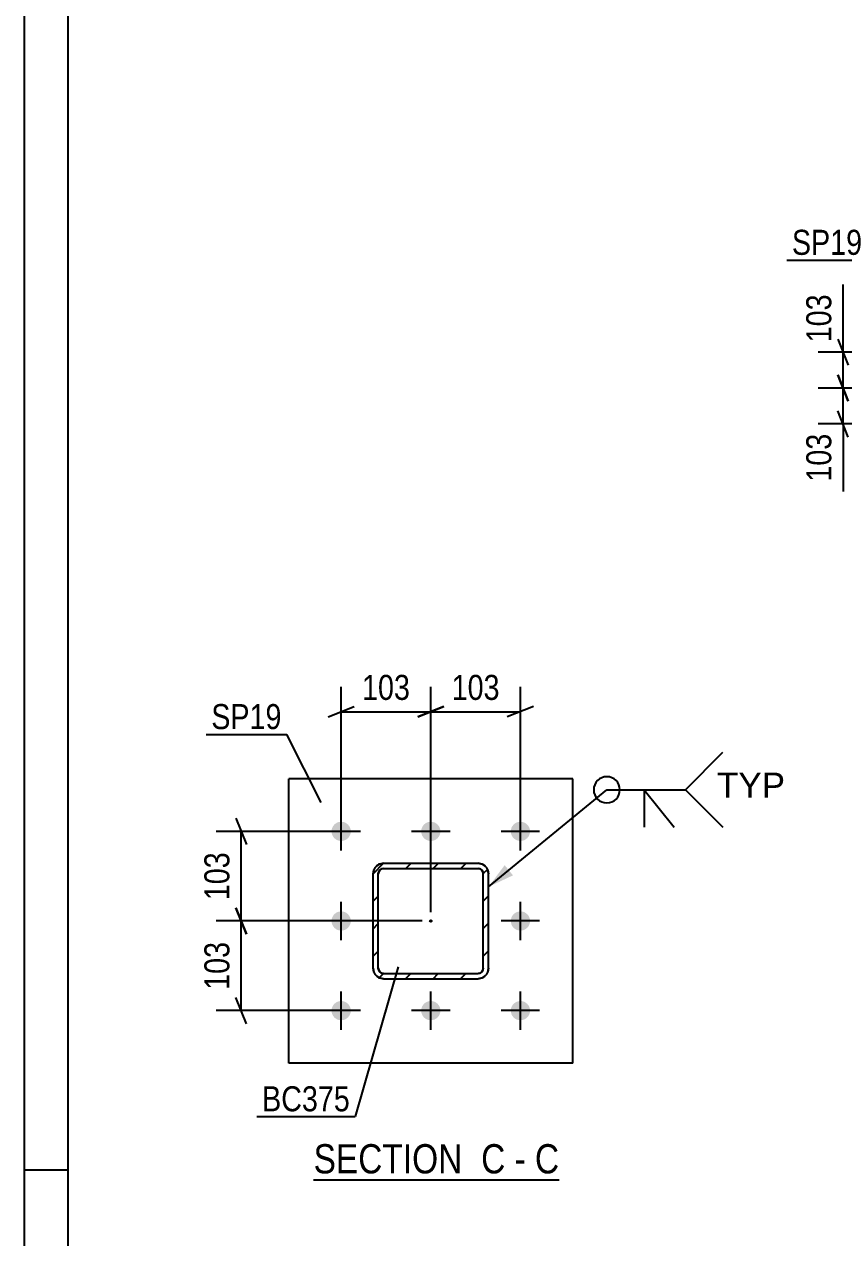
# Model space of a CAD drawing. Header units: millimetres. Extents: x 0 to 841, y 0 to 594.
# Drawn here: x 0 to 93.7, y 141.3 to 280 of the extents above; entities that cross this region are included whole.
import ezdxf

# ---------------------------------------------------------------- set-up
doc = ezdxf.new("R2010")
doc.units = ezdxf.units.MM
doc.linetypes.add('DXK_LINE_DOT2', pattern=[3.9198, 1.9599, -1.9599])
doc.linetypes.add('DXK_LINE_DOT3', pattern=[5.9187, 2.979, -0.9799, 0.9799, -0.9799])
doc.styles.add('Arial', font='ARIAL.TTF', dxfattribs={"height": 0.2})
doc.styles.add('Arial Narrow', font='ARIALN.TTF', dxfattribs={"height": 0.2})

# ---------------------------------------------------------------- blocks, each defined once
blk = doc.blocks.new('Unknown-318889060-1133')
at = {"color": 5, "linetype": 'Continuous'}
for p, q in [((0, 594), (0, 0)), ((5, 589), (5, 5)), ((5, 149), (0, 149))]:
    blk.add_line(p, q, dxfattribs=at)
blk = doc.blocks.new('Unknown-318889060-13 - 15324')
at = {"color": 6, "linetype": 'Continuous'}
blk.add_line((33.09, 147.87), (61.16, 147.87), dxfattribs=at)
at = {"color": 0, "linetype": 'Continuous'}
for points in [[(51.2, 148.62), (51.2, 152.12), (33.09, 152.12), (33.09, 148.62)], [(55.02, 148.62), (55.02, 152.12), (52.25, 152.12), (52.25, 148.62)], [(57.35, 148.62), (57.35, 152.12), (56.07, 152.12), (56.07, 148.62)], [(61.16, 148.62), (61.16, 152.12), (58.4, 152.12), (58.4, 148.62)]]:
    blk.add_wipeout(points, dxfattribs=at)
at = {"color": 7, "linetype": 'Continuous', "style": 'Arial Narrow'}
for s, p in [('SECTION ', (33.09, 148.62)), ('C', (52.25, 148.62)), ('C', (58.4, 148.62)), ('-', (56.07, 148.62))]:
    blk.add_text(s, height=3.34, dxfattribs=at).set_placement(p)
blk = doc.blocks.new('Part-318889060-15340 - 15324')
at = {"linetype": 'Continuous'}
h = blk.add_hatch(dxfattribs=at)
h.set_pattern_fill('', scale=0.7, style=0, pattern_type=0)
h.set_pattern_definition([(45, (41.093, 184.0804), (-1.57154, 1.57154), [])])
h.paths.add_polyline_path([(51.89, 184.08), (41.09, 184.08), (40.63, 183.99), (40.24, 183.73), (39.98, 183.34), (39.89, 182.88), (39.89, 172.08), (39.98, 171.62), (40.24, 171.23), (40.63, 170.97), (41.09, 170.88), (51.89, 170.88), (52.35, 170.97), (52.74, 171.23), (53, 171.62), (53.09, 172.08), (53.09, 182.88), (53, 183.34), (52.74, 183.73), (52.35, 183.99)])
h.paths.add_polyline_path([(52.45, 183.11), (52.49, 182.88), (52.49, 172.08), (52.45, 171.85), (52.32, 171.66), (52.12, 171.53), (51.89, 171.48), (41.09, 171.48), (40.86, 171.53), (40.67, 171.66), (40.54, 171.85), (40.49, 172.08), (40.49, 182.88), (40.54, 183.11), (40.67, 183.3), (40.86, 183.43), (41.09, 183.48), (51.89, 183.48), (52.12, 183.43), (52.32, 183.3)])
blk.add_hatch(color=246, dxfattribs=at).paths.add_polyline_path([(46.49, 177.38, -1), (46.49, 177.58, -1)])
at = {"color": 7, "linetype": 'DXK_LINE_DOT2'}
for p, q in [((39.89, 182.88), (39.98, 183.34)), ((40.67, 183.3), (40.54, 183.11)), ((40.63, 183.99), (41.09, 184.08)), ((40.86, 183.43), (40.67, 183.3)), ((41.09, 183.48), (40.86, 183.43)), ((41.09, 184.08), (51.89, 184.08)), ((41.09, 183.48), (51.89, 183.48)), ((51.89, 184.08), (52.35, 183.99)), ((52.12, 183.43), (51.89, 183.48)), ((52.32, 183.3), (52.12, 183.43)), ((52.45, 183.11), (52.32, 183.3)), ((53, 183.34), (53.09, 182.88)), ((39.89, 172.08), (39.89, 182.88)), ((40.54, 183.11), (40.49, 182.88)), ((40.49, 172.08), (40.49, 182.88)), ((52.49, 182.88), (52.45, 183.11)), ((52.49, 172.08), (52.49, 182.88)), ((53.09, 172.08), (53.09, 182.88)), ((39.98, 171.62), (39.89, 172.08)), ((40.49, 172.08), (40.54, 171.85)), ((52.45, 171.85), (52.49, 172.08)), ((53.09, 172.08), (53, 171.62)), ((40.54, 171.85), (40.67, 171.66)), ((41.09, 170.88), (40.63, 170.97)), ((40.67, 171.66), (40.86, 171.53)), ((40.86, 171.53), (41.09, 171.48)), ((41.09, 171.48), (51.89, 171.48)), ((41.09, 170.88), (51.89, 170.88)), ((51.89, 171.48), (52.12, 171.53)), ((52.35, 170.97), (51.89, 170.88)), ((52.12, 171.53), (52.32, 171.66)), ((52.32, 171.66), (52.45, 171.85))]:
    blk.add_line(p, q, dxfattribs=at)
at = {"color": 2, "linetype": 'Continuous'}
for p, q in [((39.98, 183.34), (39.89, 182.88)), ((40.54, 183.11), (40.67, 183.3)), ((41.09, 184.08), (40.63, 183.99)), ((40.67, 183.3), (40.86, 183.43)), ((40.86, 183.43), (41.09, 183.48)), ((41.09, 184.08), (51.89, 184.08)), ((41.09, 183.48), (51.89, 183.48)), ((52.35, 183.99), (51.89, 184.08)), ((51.89, 183.48), (52.12, 183.43)), ((52.12, 183.43), (52.32, 183.3)), ((52.32, 183.3), (52.45, 183.11)), ((53.09, 182.88), (53, 183.34)), ((39.89, 172.08), (39.89, 182.88)), ((40.49, 182.88), (40.54, 183.11)), ((40.49, 172.08), (40.49, 182.88)), ((52.45, 183.11), (52.49, 182.88)), ((52.49, 172.08), (52.49, 182.88)), ((53.09, 172.08), (53.09, 182.88)), ((39.89, 172.08), (39.98, 171.62)), ((40.54, 171.85), (40.49, 172.08)), ((52.49, 172.08), (52.45, 171.85)), ((53, 171.62), (53.09, 172.08)), ((40.67, 171.66), (40.54, 171.85)), ((40.63, 170.97), (41.09, 170.88)), ((40.86, 171.53), (40.67, 171.66)), ((41.09, 171.48), (40.86, 171.53)), ((41.09, 171.48), (51.89, 171.48)), ((41.09, 170.88), (51.89, 170.88)), ((52.12, 171.53), (51.89, 171.48)), ((51.89, 170.88), (52.35, 170.97)), ((52.32, 171.66), (52.12, 171.53)), ((52.45, 171.85), (52.32, 171.66))]:
    blk.add_line(p, q, dxfattribs=at)
at = {"color": 7, "linetype": 'DXK_LINE_DOT3'}
blk.add_line((46.49, 177.48), (46.49, 177.48), dxfattribs=at)
at = {"color": 246, "linetype": 'DXK_LINE_DOT2'}
blk.add_line((46.49, 177.48), (46.49, 177.48), dxfattribs=at)
at = {"color": 246, "linetype": 'Continuous'}
blk.add_circle((46.49, 177.48), 0.1, dxfattribs=at)
at = {"color": 7, "linetype": 'DXK_LINE_DOT2'}
for centre, start, end in [((41.09, 182.88), 112.5, 157.5), ((51.89, 182.88), 22.5, 67.5), ((41.09, 172.08), 202.5, 247.5), ((51.89, 172.08), 292.5, 337.5)]:
    blk.add_arc(centre, 1.2, start, end, dxfattribs=at)
at = {"color": 2, "linetype": 'Continuous'}
for centre, start, end in [((41.09, 182.88), 112.5, 157.5), ((51.89, 182.88), 22.5, 67.5), ((41.09, 172.08), 202.5, 247.5), ((51.89, 172.08), 292.5, 337.5)]:
    blk.add_arc(centre, 1.2, start, end, dxfattribs=at)
blk = doc.blocks.new('Part-318889060-15342 - 15324')
at = {"color": 2, "linetype": 'Continuous'}
for p, q in [((62.74, 193.73), (30.24, 193.73)), ((30.24, 161.23), (30.24, 193.73)), ((62.74, 161.23), (62.74, 193.73)), ((62.74, 161.23), (30.24, 161.23))]:
    blk.add_line(p, q, dxfattribs=at)
blk = doc.blocks.new('Bolt-318889060-15450 - 15324')
at = {"linetype": 'Continuous'}
for points in [[(36.24, 186.63, -1), (36.24, 188.83, -1)], [(46.49, 186.63, -1), (46.49, 188.83, -1)], [(56.74, 186.63, -1), (56.74, 188.83, -1)], [(36.24, 176.38, -1), (36.24, 178.58, -1)], [(56.74, 176.38, -1), (56.74, 178.58, -1)], [(36.24, 166.13, -1), (36.24, 168.33, -1)], [(46.49, 166.13, -1), (46.49, 168.33, -1)], [(56.74, 166.13, -1), (56.74, 168.33, -1)]]:
    blk.add_hatch(color=1, dxfattribs=at).paths.add_polyline_path(points)
at = {"color": 1, "linetype": 'Continuous'}
for p, q in [((36.24, 185.53), (36.24, 189.93)), ((46.49, 185.53), (46.49, 189.93)), ((56.74, 185.53), (56.74, 189.93)), ((38.44, 187.73), (34.04, 187.73)), ((48.69, 187.73), (44.29, 187.73)), ((58.94, 187.73), (54.54, 187.73)), ((36.24, 175.28), (36.24, 179.68)), ((56.74, 175.28), (56.74, 179.68)), ((38.44, 177.48), (34.04, 177.48)), ((58.94, 177.48), (54.54, 177.48)), ((36.24, 165.03), (36.24, 169.43)), ((46.49, 165.03), (46.49, 169.43)), ((56.74, 165.03), (56.74, 169.43)), ((38.44, 167.23), (34.04, 167.23)), ((48.69, 167.23), (44.29, 167.23)), ((58.94, 167.23), (54.54, 167.23))]:
    blk.add_line(p, q, dxfattribs=at)
blk = doc.blocks.new('StraightDimension-318889060-3740 - 3381')
at = {"color": 7, "linetype": 'Continuous'}
for p, q in [((93.64, 242.52), (93.64, 250.26)), ((93.64, 242.52), (93.64, 250.26)), ((93.04, 244.02), (94.24, 241.02)), ((99.74, 242.52), (90.79, 242.52)), ((93.64, 238.42), (93.64, 242.52)), ((94.24, 236.92), (93.04, 239.92)), ((99.33, 238.42), (90.79, 238.42))]:
    blk.add_line(p, q, dxfattribs=at)
at = {"color": 0}
blk.add_wipeout([(92.89, 249.73), (88.69, 249.73), (88.69, 243.05), (92.89, 243.05)], dxfattribs=at)
at = {"color": 3, "style": 'Arial Narrow'}
blk.add_text('103', height=2.863, rotation=90.0002, dxfattribs=at).set_placement((92.29, 243.65))
blk = doc.blocks.new('StraightDimension-318889060-3748 - 3381')
at = {"color": 7, "linetype": 'Continuous'}
for p, q in [((93.04, 239.92), (94.24, 236.92)), ((99.33, 238.42), (90.79, 238.42)), ((93.64, 234.32), (93.64, 238.42)), ((94.24, 232.82), (93.04, 235.82)), ((99.74, 234.32), (90.79, 234.32)), ((93.64, 234.32), (93.64, 226.59)), ((93.64, 234.32), (93.64, 226.59))]:
    blk.add_line(p, q, dxfattribs=at)
at = {"color": 0}
blk.add_wipeout([(92.89, 233.8), (88.69, 233.8), (88.69, 227.12), (92.89, 227.12)], dxfattribs=at)
at = {"color": 3, "style": 'Arial Narrow'}
blk.add_text('103', height=2.863, rotation=90.0002, dxfattribs=at).set_placement((92.29, 227.72))
blk = doc.blocks.new('StraightDimension-318889060-15706 - 15324')
at = {"color": 7, "linetype": 'Continuous'}
for p, q in [((46.49, 178.48), (46.49, 204.26)), ((56.74, 188.73), (56.74, 204.26)), ((44.99, 200.81), (47.99, 202.01)), ((46.49, 201.41), (56.74, 201.41)), ((58.24, 202.01), (55.24, 200.81))]:
    blk.add_line(p, q, dxfattribs=at)
at = {"color": 0}
blk.add_wipeout([(54.96, 202.16), (54.96, 206.36), (48.28, 206.36), (48.28, 202.16)], dxfattribs=at)
at = {"color": 3, "style": 'Arial Narrow'}
blk.add_text('103', height=2.863, dxfattribs=at).set_placement((48.88, 202.76))
blk = doc.blocks.new('StraightDimension-318889060-15707 - 15324')
at = {"color": 7, "linetype": 'Continuous'}
for p, q in [((36.24, 188.73), (36.24, 204.26)), ((46.49, 178.48), (46.49, 204.26)), ((34.74, 200.81), (37.74, 202.01)), ((36.24, 201.41), (46.49, 201.41)), ((47.99, 202.01), (44.99, 200.81))]:
    blk.add_line(p, q, dxfattribs=at)
at = {"color": 0}
blk.add_wipeout([(44.71, 202.16), (44.71, 206.36), (38.03, 206.36), (38.03, 202.16)], dxfattribs=at)
at = {"color": 3, "style": 'Arial Narrow'}
blk.add_text('103', height=2.863, dxfattribs=at).set_placement((38.63, 202.76))
blk = doc.blocks.new('StraightDimension-318889060-15725 - 15324')
at = {"color": 7, "linetype": 'Continuous'}
for p, q in [((24.21, 189.23), (25.41, 186.23)), ((35.24, 187.73), (21.96, 187.73)), ((24.81, 177.48), (24.81, 187.73)), ((25.41, 175.98), (24.21, 178.98)), ((45.49, 177.48), (21.96, 177.48))]:
    blk.add_line(p, q, dxfattribs=at)
at = {"color": 0}
blk.add_wipeout([(24.06, 185.95), (19.86, 185.95), (19.86, 179.26), (24.06, 179.26)], dxfattribs=at)
at = {"color": 3, "style": 'Arial Narrow'}
blk.add_text('103', height=2.863, rotation=90.0002, dxfattribs=at).set_placement((23.46, 179.86))
blk = doc.blocks.new('StraightDimension-318889060-15726 - 15324')
at = {"color": 7, "linetype": 'Continuous'}
for p, q in [((24.21, 178.98), (25.41, 175.98)), ((45.49, 177.48), (21.96, 177.48)), ((24.81, 167.23), (24.81, 177.48)), ((25.41, 165.73), (24.21, 168.73)), ((35.24, 167.23), (21.96, 167.23))]:
    blk.add_line(p, q, dxfattribs=at)
at = {"color": 0}
blk.add_wipeout([(24.06, 175.7), (19.86, 175.7), (19.86, 169.01), (24.06, 169.01)], dxfattribs=at)
at = {"color": 3, "style": 'Arial Narrow'}
blk.add_text('103', height=2.863, rotation=90.0002, dxfattribs=at).set_placement((23.46, 169.61))
blk = doc.blocks.new('Mark-318889060-3527 - 3381')
at = {"color": 0}
blk.add_wipeout([(95.83, 253.65), (95.83, 256.65), (87.79, 256.65), (87.79, 253.65)], dxfattribs=at)
blk.add_wipeout([(95.83, 253.65), (95.83, 256.65), (87.79, 256.65), (87.79, 253.65)], dxfattribs=at)
at = {"color": 30, "linetype": 'Continuous'}
for p in [(87.19, 253.05), (101.03, 243.79)]:
    blk.add_line(p, (96.43, 253.05), dxfattribs=at)
at = {"color": 3, "style": 'Arial Narrow'}
blk.add_text('SP19', height=2.863, dxfattribs=at).set_placement((87.79, 253.65))
blk = doc.blocks.new('Mark-318889060-15746 - 15324')
at = {"color": 0}
blk.add_wipeout([(29.43, 199.42), (29.43, 202.42), (21.39, 202.42), (21.39, 199.42)], dxfattribs=at)
blk.add_wipeout([(29.43, 199.42), (29.43, 202.42), (21.39, 202.42), (21.39, 199.42)], dxfattribs=at)
at = {"color": 30, "linetype": 'Continuous'}
for p in [(20.79, 198.82), (33.96, 191.04)]:
    blk.add_line(p, (30.03, 198.82), dxfattribs=at)
at = {"color": 3, "style": 'Arial Narrow'}
blk.add_text('SP19', height=2.863, dxfattribs=at).set_placement((21.39, 199.42))
blk = doc.blocks.new('Mark-318889060-15743 - 15324')
at = {"color": 0}
blk.add_wipeout([(37.25, 155.72), (37.25, 158.72), (27.2, 158.72), (27.2, 155.72)], dxfattribs=at)
blk.add_wipeout([(37.25, 155.72), (37.25, 158.72), (27.2, 158.72), (27.2, 155.72)], dxfattribs=at)
at = {"color": 30, "linetype": 'Continuous'}
for p in [(42.76, 172.25), (26.6, 155.12)]:
    blk.add_line(p, (37.85, 155.12), dxfattribs=at)
at = {"color": 3, "style": 'Arial Narrow'}
blk.add_text('BC375', height=2.863, dxfattribs=at).set_placement((27.2, 155.72))
blk = doc.blocks.new('WeldMark-318889060-15765 - 15324')
at = {"linetype": 'Continuous'}
blk.add_hatch(color=30, dxfattribs=at).paths.add_polyline_path([(55.89, 182.7), (53.09, 181.38), (54.94, 183.86)])
at = {"color": 30, "linetype": 'Continuous'}
for p, q in [((53.09, 181.38), (66.62, 192.48)), ((66.62, 192.48), (75.62, 192.48))]:
    blk.add_line(p, q, dxfattribs=at)
at = {"color": 3, "linetype": 'Continuous'}
for q in [(74.33, 188.19), (70.9, 188.19)]:
    blk.add_line((70.9, 192.48), q, dxfattribs=at)
for start, end in [(90, 270), (270, 90)]:
    blk.add_arc((66.62, 192.48), 1.5, start, end, dxfattribs=at)
at = {"color": 0, "linetype": 'Continuous'}
blk.add_wipeout([(86.99, 191.58), (86.99, 194.58), (79.22, 194.58), (79.22, 191.58)], dxfattribs=at)
blk.add_wipeout([(86.99, 191.58), (86.99, 194.58), (79.22, 194.58), (79.22, 191.58)], dxfattribs=at)
at = {"color": 3, "linetype": 'Continuous'}
for q in [(79.9, 196.77), (79.9, 188.19)]:
    blk.add_line((75.62, 192.48), q, dxfattribs=at)
at = {"color": 3, "linetype": 'Continuous', "style": 'Arial'}
blk.add_text('TYP', height=2.865, dxfattribs=at).set_placement((79.22, 191.58))

msp = doc.modelspace()

# ---------------------------------------------------------------- block references
for name in ['Unknown-318889060-1133', 'Part-318889060-15342 - 15324', 'Bolt-318889060-15450 - 15324', 'Part-318889060-15340 - 15324']:
    msp.add_blockref(name, (0, 0))

# ---------------------------------------------------------------- next in the draw order: block references
for name in ['StraightDimension-318889060-3740 - 3381', 'StraightDimension-318889060-15706 - 15324', 'Mark-318889060-15746 - 15324', 'Unknown-318889060-13 - 15324']:
    msp.add_blockref(name, (0, 0))

# ---------------------------------------------------------------- next in the draw order: block references
for name in ['Mark-318889060-3527 - 3381', 'StraightDimension-318889060-3748 - 3381', 'StraightDimension-318889060-15707 - 15324', 'WeldMark-318889060-15765 - 15324']:
    msp.add_blockref(name, (0, 0))

# ---------------------------------------------------------------- next in the draw order: block references
msp.add_blockref('StraightDimension-318889060-15725 - 15324', (0, 0))

# ---------------------------------------------------------------- next in the draw order: block references
msp.add_blockref('StraightDimension-318889060-15726 - 15324', (0, 0))

# ---------------------------------------------------------------- next in the draw order: block references
msp.add_blockref('Mark-318889060-15743 - 15324', (0, 0))

doc.saveas('drawing.dxf')
